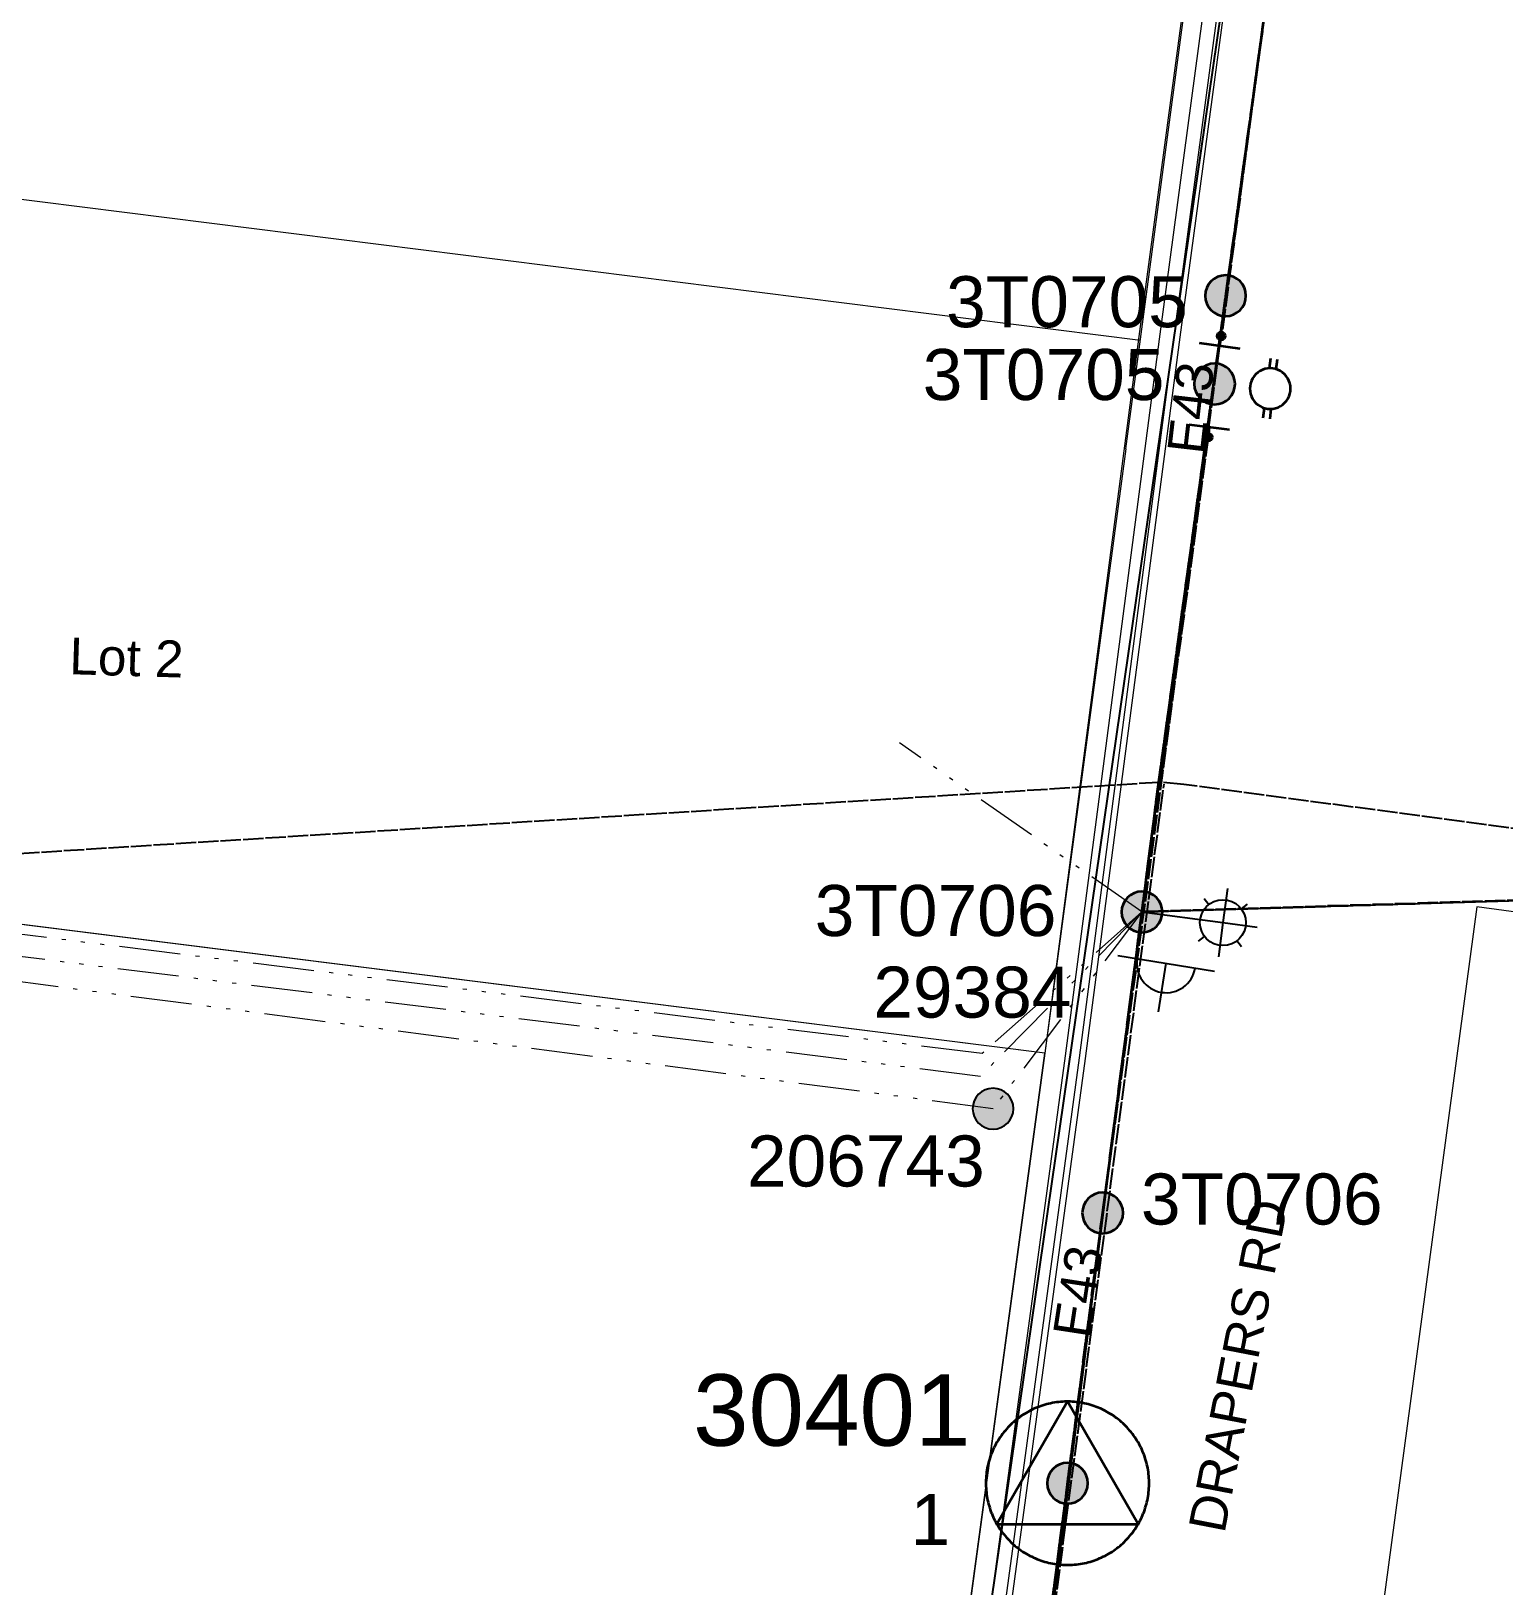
# Model space of a CAD drawing. Header units: metres. Extents: x 267072 to 270320, y 6186424 to 6191197.
# Drawn here: x 267897.4 to 267969.6, y 6187439 to 6187515.2 of the extents above; entities that cross this region are included whole.
import ezdxf
from ezdxf.enums import TextEntityAlignment as Align

# ---------------------------------------------------------------- set-up
doc = ezdxf.new("R2010")
doc.units = ezdxf.units.M
doc.linetypes.add('Cable Exist OH', pattern=[1, 1, 0])
doc.linetypes.add('PHANTOMX2', pattern=[6.6, 3, -0.75, 0.2, -0.75, 0.2, -0.75, 0.2, -0.75])
doc.layers.get('0').update_dxf_attribs({"color": 6})
doc.layers.add('_User Miscellaneous12', color=252, linetype='Continuous', lineweight=13, plot=False, transparency=0.5)
for name, color, linetype, lineweight in [('_User_HV_Exist', 1, 'Continuous', 35), ('_User_LV_Exist', 5, 'Continuous', 35), ('Cadastre Developer_SP_NEW', 92, 'Continuous', 15), ('Cadastre Land Parcels_SP_EXT', 118, 'Continuous', 15), ('Cadastre Roads_SP_EXT', 218, 'Continuous', 15), ('Mains_HV_EXT', 13, 'Continuous', 25), ('Mains_LV_EXT', 163, 'Continuous', 25), ('Mains_SL_EXT', 131, 'Continuous', 25), ('Services_SP_EXT', 42, 'PHANTOMX2', 20)]:
    doc.layers.add(name, color=color, linetype=linetype, lineweight=lineweight)
for name, color, linetype in [('Equip_SP_HV_EXT', 7, 'Continuous'), ('Equip_SP_SL_EXT', 7, 'Continuous'), ('Mains_LV_New_T84', 2, 'Cable x'), ('OH_Details_SP_MISC', 7, 'Continuous'), ('SupportsOH_SP_TR_HV_LV_SL_EXT', 7, 'Continuous')]:
    doc.layers.add(name, color=color, linetype=linetype)
doc.styles.add('POLE_LABEL', font='arial.ttf', dxfattribs={"height": 2})
doc.styles.add('SL_LABEL', font='arial.ttf', dxfattribs={"height": 2})
doc.styles.get("Standard").update_dxf_attribs({"font": 'arial.ttf'})
doc.linetypes.add('Cable New UG', pattern='A,5.5,-0.01,["X",Standard,S=1.8,R=0,X=0,Y=-0.94],-1.7', length=7.21)
doc.linetypes.add('Cable x', pattern='A,4.5,-0.01,["X",Standard,S=1.25,R=0,X=0,Y=-0.65],-1.2', length=5.71)

# ---------------------------------------------------------------- blocks, each defined once
blk = doc.blocks.new('*U228')
at = {"flags": 9}
for tag, p in [('LRATECODE', (-7.4, 0)), ('LOUTREACHVOCAB', (-7.2, 0)), ('LOUTREACH', (-7, 0)), ('LANTNUMBER', (-6.6, 0)), ('LNEW', (-6.4, 0)), ('LMASTVOCAB', (-6.2, 0)), ('LMAST', (-6, 0)), ('LLAMPVOCAB', (-5.8, 0)), ('LLAMP', (-5.6, 0)), ('LEXIST', (-5.4, 0)), ('LCHARGE3PERCENT', (-5.2, 0)), ('LCHARGE3', (-5, 0)), ('LCHARGE2PERCENT', (-4.8, 0)), ('LCHARGE2', (-4.6, 0)), ('LCHARGE1PERCENT', (-4.4, 0)), ('LCHARGE1', (-4.2, 0)), ('LCATEGORY', (-4, 0)), ('LBRACKETVOCAB', (-3.8, 0)), ('LBRACKET', (-3.6, 0)), ('LKINGHEIGHT', (-3.4, 0)), ('CREPLACE', (-3.2, 0)), ('CREMOVE', (-3, 0)), ('CNUMBER', (-2.8, 0)), ('CNEW', (-2.6, 0)), ('CEXIST', (-2.4, 0)), ('USAGE', (-2.2, 0)), ('STATE', (-2, 0)), ('OWNED_BY', (-1.8, 0)), ('ORIENTATION', (-1.6, 0)), ('OPERATING_VOLTAGE', (-1.4, 0)), ('NO_PHASES', (-1.2, 0)), ('LANTERN_TYPE', (-1, 0)), ('LANTERN_PURPOSE', (-0.8, 0)), ('CONTROL_TYPE', (-0.6, 0)), ('CONSTRUCTED_VOLTAGE', (-0.4, 0))]:
    blk.add_attdef(tag, text='', height=0.001, rotation=270, dxfattribs=at).set_placement(p, align=Align.MIDDLE_LEFT)
at = {"style": 'SL_LABEL', "flags": 9}
blk.add_attdef('STREET_CODE', text='', height=0.001, rotation=270, dxfattribs=at).set_placement((0.001, 0), align=Align.MIDDLE_LEFT)
at = {"flags": 1}
blk.add_attdef('Z', (0, 0), '', height=0.001, rotation=270, dxfattribs=at)
at = {"width": 0.9}
blk.add_attdef('LNUMBER', text='', height=1, rotation=352.46158, dxfattribs=at).set_placement((6.808, -1.91), align=Align.MIDDLE_LEFT)
at = {"flags": 9}
for tag, p in [('LREMOVE', (0, -7.6)), ('LREPLACE', (0, -7.8)), ('LTYPE', (0, -8)), ('LTYPEVOCAB', (0, -8.2)), ('LEGEND', (0, -8.4)), ('SUBURB', (0, -8.6)), ('STREETNAME', (0, -8.8)), ('LOCATION', (0, -9)), ('NOTES', (0, -9.2)), ('MAINTAINED_BY', (0, -9.863))]:
    blk.add_attdef(tag, text='', height=0.001, dxfattribs=at).set_placement(p, align=Align.MIDDLE_LEFT)
blk.add_attdef('OPERATED_BY', (0, -9.607), '', height=0.001, dxfattribs=at)
blk.add_wipeout([(5.638, -0.746), (4.878, -1.715), (3.744, -2.198), (2.775, -1.437), (2.292, -0.304), (3.053, 0.666), (4.187, 1.148), (5.156, 0.388)])
for p, q in [((4.187, 1.148), (3.965, -0.525)), ((0, 0), (3.965, -0.525)), ((3.053, 0.666), (3.281, 0.368)), ((5.156, 0.388), (4.858, 0.159)), ((3.965, -0.525), (3.744, -2.198)), ((3.965, -0.525), (5.638, -0.746)), ((2.775, -1.437), (3.072, -1.209)), ((4.878, -1.715), (4.65, -1.418))]:
    blk.add_line(p, q)
blk.add_circle((3.965, -0.525), 1.125)
blk = doc.blocks.new('*U231')
blk.add_hatch(color=256).paths.add_polyline_path([(-1, 0, 1), (1, 0, 1)])
blk.add_lwpolyline([(-1, 0, 1), (1, 0, 1)], format="xyb", close=True)
at = {"flags": 8}
blk.add_attdef('pNumber', text='', height=2, dxfattribs=at).set_placement((3.313, 8.861), align=Align.MIDDLE_CENTER)
at = {"style": 'POLE_LABEL', "flags": 9}
for tag, p in [('STRUCTURE_PLANT_NUMBER', (2.168, 6.389)), ('STREET_CODE', (2.168, 6.161))]:
    blk.add_attdef(tag, text='', height=0.2, dxfattribs=at).set_placement(p, align=Align.MIDDLE_LEFT)
at = {"flags": 9}
for tag, p in [('SPECIAL_USE', (2.168, 5.561)), ('STATE', (2.168, 5.361)), ('OWNED_BY', (2.168, 5.961)), ('PARENT', (2.168, 5.761)), ('cLV', (2.168, 4.961)), ('hDepth', (2.168, 4.761)), ('hDia', (2.168, 4.561)), ('USAGE', (2.168, 5.161)), ('cHV', (2.168, 4.361)), ('LBRACKET', (2.168, 4.161)), ('LExisting', (2.168, 3.961)), ('LANTNUMBER', (2.168, 3.761)), ('cLinedev', (2.168, 2.961)), ('LOther', (2.168, 3.561)), ('LRemove', (2.168, 3.361)), ('LEGEND', (2.168, 3.161)), ('pExisting', (2.168, 2.561)), ('LOCATION', (2.168, 2.761)), ('PFNUMBER', (2.168, 2.361)), ('pFooting', (2.168, 1.961)), ('pNew', (2.168, 1.761)), ('NEWPFNUMBER', (2.168, 2.161)), ('pRelocate', (2.168, 1.361)), ('pRemove', (2.168, 1.161)), ('pReplace', (2.168, 0.961)), ('pStay', (2.168, 0.761)), ('cspan', (2.168, 0.361)), ('STREETNAME', (2.168, 0.161)), ('SUBURB', (2.168, -0.039)), ('pType', (2.168, 0.561)), ('OPERATED_BY', (2.169, -0.653)), ('NOTES', (2.168, -0.239)), ('MAINTAINED_BY', (2.169, -0.453))]:
    blk.add_attdef(tag, text='', height=0.2, dxfattribs=at).set_placement(p, align=Align.MIDDLE_LEFT)
at = {"flags": 1}
blk.add_attdef('Z', (2.168, -0.967), '', height=0.2, dxfattribs=at)
blk = doc.blocks.new('*U230')
blk.add_hatch(color=256).paths.add_polyline_path([(-1, 0, 1), (1, 0, 1)])
blk.add_lwpolyline([(-1, 0, 1), (1, 0, 1)], format="xyb", close=True)
at = {"flags": 8}
blk.add_attdef('pNumber', text='', height=2, dxfattribs=at).set_placement((-17.501, -7.328), align=Align.MIDDLE_CENTER)
at = {"style": 'POLE_LABEL', "flags": 9}
for tag, p in [('STRUCTURE_PLANT_NUMBER', (-18.646, -9.8)), ('STREET_CODE', (-18.646, -10.028))]:
    blk.add_attdef(tag, text='', height=0.2, dxfattribs=at).set_placement(p, align=Align.MIDDLE_LEFT)
at = {"flags": 9}
for tag, p in [('SPECIAL_USE', (-18.646, -10.628)), ('OWNED_BY', (-18.646, -10.228)), ('PARENT', (-18.646, -10.428)), ('STATE', (-18.646, -10.828)), ('cLV', (-18.646, -11.228)), ('hDepth', (-18.646, -11.428)), ('USAGE', (-18.646, -11.028)), ('cHV', (-18.646, -11.828)), ('hDia', (-18.646, -11.628)), ('LBRACKET', (-18.646, -12.028)), ('LExisting', (-18.646, -12.228)), ('LANTNUMBER', (-18.646, -12.428)), ('LOther', (-18.646, -12.628)), ('LRemove', (-18.646, -12.828)), ('LEGEND', (-18.646, -13.028)), ('cLinedev', (-18.646, -13.228)), ('pExisting', (-18.646, -13.628)), ('LOCATION', (-18.646, -13.428)), ('pFooting', (-18.646, -14.228)), ('pNew', (-18.646, -14.428)), ('PFNUMBER', (-18.646, -13.828)), ('NEWPFNUMBER', (-18.646, -14.028)), ('pRelocate', (-18.646, -14.828)), ('pRemove', (-18.646, -15.028)), ('pReplace', (-18.646, -15.228)), ('cspan', (-18.646, -15.828)), ('STREETNAME', (-18.646, -16.028)), ('pStay', (-18.646, -15.428)), ('pType', (-18.646, -15.628)), ('SUBURB', (-18.646, -16.228)), ('OPERATED_BY', (-18.646, -16.842)), ('NOTES', (-18.646, -16.428)), ('MAINTAINED_BY', (-18.646, -16.642))]:
    blk.add_attdef(tag, text='', height=0.2, dxfattribs=at).set_placement(p, align=Align.MIDDLE_LEFT)
at = {"flags": 1}
blk.add_attdef('Z', (-18.646, -17.156), '', height=0.2, dxfattribs=at)
blk = doc.blocks.new('*U232')
for p, q in [((-0.523, 11.191), (-0.523, 8.791)), ((1.877, 8.791), (-2.923, 8.791))]:
    blk.add_line(p, q)
blk.add_lwpolyline([(0.917, 8.791, 1), (-1.963, 8.791)], format="xyb")
for tag, height, flags, p in [('ASSET_NUM', 2.5, 8, (2, 2)), ('STREET_CODE', 0.2, 9, (1.5, 0)), ('ACTUAL_STATUS', 0.2, 9, (1.5, -0.2)), ('OPERATING_VOLTAGE', 0.2, 9, (1.5, -0.8)), ('CONSTRUCTED_VOLTAGE', 0.2, 9, (1.5, -0.4)), ('NO_PHASES', 0.2, 9, (1.5, -0.6)), ('ORIENTATION', 0.2, 9, (1.5, -1)), ('OWNED_BY', 0.2, 9, (1.5, -1.2)), ('OPERATED_BY', 0.2, 9, (1.5, -1.4)), ('MAINTAINED_BY', 0.2, 9, (1.5, -1.6)), ('STATE', 0.2, 9, (1.5, -1.8)), ('SWITCH_TYPE', 0.2, 9, (1.5, -2)), ('USAGE', 0.2, 9, (1.5, -2.2)), ('STREETNAME', 0.2, 9, (1.5, -2.8)), ('SUBURB', 0.2, 9, (1.5, -3)), ('LEGEND', 0.2, 9, (1.5, -2.4)), ('LOCATION', 0.2, 9, (1.5, -2.6)), ('Z', 0.2, 1, (1.5, -3.6)), ('NOTES', 0.2, 9, (1.5, -3.2)), ('LABEL_ALIGNMENT', 0.2, 9, (1.5, -3.4))]:
    blk.add_attdef(tag, text='', height=height, dxfattribs=dict(flags=flags)).set_placement(p, align=Align.MIDDLE_LEFT)
blk = doc.blocks.new('*U249')
blk.add_hatch(color=256).paths.add_polyline_path([(-1, 0, 1), (1, 0, 1)])
blk.add_lwpolyline([(-1, 0, 1), (1, 0, 1)], format="xyb", close=True)
at = {"flags": 8}
blk.add_attdef('pNumber', text='', height=2, dxfattribs=at).set_placement((5.236, 23.605), align=Align.MIDDLE_CENTER)
at = {"style": 'POLE_LABEL', "flags": 9}
for tag, p in [('STRUCTURE_PLANT_NUMBER', (4.091, 21.133)), ('STREET_CODE', (4.091, 20.905))]:
    blk.add_attdef(tag, text='', height=0.2, dxfattribs=at).set_placement(p, align=Align.MIDDLE_LEFT)
at = {"flags": 9}
for tag, p in [('OWNED_BY', (4.091, 20.705)), ('PARENT', (4.091, 20.505)), ('cLV', (4.091, 19.705)), ('SPECIAL_USE', (4.091, 20.305)), ('STATE', (4.091, 20.105)), ('USAGE', (4.091, 19.905)), ('cHV', (4.091, 19.105)), ('hDepth', (4.091, 19.505)), ('hDia', (4.091, 19.305)), ('LBRACKET', (4.091, 18.905)), ('LExisting', (4.091, 18.705)), ('LANTNUMBER', (4.091, 18.505)), ('LOther', (4.091, 18.305)), ('cLinedev', (4.091, 17.705)), ('LRemove', (4.091, 18.105)), ('LEGEND', (4.091, 17.905)), ('LOCATION', (4.091, 17.505)), ('pExisting', (4.091, 17.305)), ('pFooting', (4.091, 16.705)), ('PFNUMBER', (4.091, 17.105)), ('NEWPFNUMBER', (4.091, 16.905)), ('pNew', (4.091, 16.505)), ('pRelocate', (4.091, 16.105)), ('pRemove', (4.091, 15.905)), ('pReplace', (4.091, 15.705)), ('pStay', (4.091, 15.505)), ('pType', (4.091, 15.305)), ('cspan', (4.091, 15.105)), ('STREETNAME', (4.091, 14.905)), ('SUBURB', (4.091, 14.705)), ('NOTES', (4.091, 14.505)), ('OPERATED_BY', (4.092, 14.091)), ('MAINTAINED_BY', (4.092, 14.291))]:
    blk.add_attdef(tag, text='', height=0.2, dxfattribs=at).set_placement(p, align=Align.MIDDLE_LEFT)
at = {"flags": 1}
blk.add_attdef('Z', (4.091, 13.776), '', height=0.2, dxfattribs=at)
blk = doc.blocks.new('POLE_EXT')
blk.add_hatch(color=256).paths.add_polyline_path([(-1, 0, 1), (1, 0, 1)])
blk.add_lwpolyline([(-1, 0, 1), (1, 0, 1)], format="xyb", close=True)
at = {"flags": 8}
blk.add_attdef('pNumber', text='', height=2, dxfattribs=at).set_placement((2.5, 2.5), align=Align.MIDDLE_CENTER)
at = {"style": 'POLE_LABEL', "flags": 9}
for tag, p in [('STRUCTURE_PLANT_NUMBER', (1.355, 0.028)), ('STREET_CODE', (1.355, -0.2))]:
    blk.add_attdef(tag, text='', height=0.2, dxfattribs=at).set_placement(p, align=Align.MIDDLE_LEFT)
at = {"flags": 9}
for tag, p in [('OWNED_BY', (1.355, -0.4)), ('SPECIAL_USE', (1.355, -0.8)), ('PARENT', (1.355, -0.6)), ('cLV', (1.355, -1.4)), ('STATE', (1.355, -1)), ('hDepth', (1.355, -1.6)), ('USAGE', (1.355, -1.2)), ('cHV', (1.355, -2)), ('hDia', (1.355, -1.8)), ('LBRACKET', (1.355, -2.2)), ('LExisting', (1.355, -2.4)), ('LANTNUMBER', (1.355, -2.6)), ('LOther', (1.355, -2.8)), ('LRemove', (1.355, -3)), ('cLinedev', (1.355, -3.4)), ('pExisting', (1.355, -3.8)), ('LEGEND', (1.355, -3.2)), ('LOCATION', (1.355, -3.6)), ('pFooting', (1.355, -4.4)), ('pNew', (1.355, -4.6)), ('PFNUMBER', (1.355, -4)), ('NEWPFNUMBER', (1.355, -4.2)), ('pRelocate', (1.355, -5)), ('pRemove', (1.355, -5.2)), ('pReplace', (1.355, -5.4)), ('cspan', (1.355, -6)), ('pStay', (1.355, -5.6)), ('pType', (1.355, -5.8)), ('STREETNAME', (1.355, -6.2)), ('SUBURB', (1.355, -6.4)), ('NOTES', (1.355, -6.6)), ('MAINTAINED_BY', (1.355, -6.814)), ('OPERATED_BY', (1.355, -7.014))]:
    blk.add_attdef(tag, text='', height=0.2, dxfattribs=at).set_placement(p, align=Align.MIDDLE_LEFT)
at = {"flags": 1}
blk.add_attdef('Z', (1.355, -7.328), '', height=0.2, dxfattribs=at)
blk = doc.blocks.new('*U241')
h = blk.add_hatch(color=256)
h.dxf.hatch_style = 1
edge = h.paths.add_edge_path()
edge.add_arc((1.203, 2.191), 0.2, -298.76882, 61.23118)
h = blk.add_hatch(color=256)
h.dxf.hatch_style = 1
edge = h.paths.add_edge_path()
edge.add_arc((-1.175, -2.207), 0.2, 241.95837, 601.95837)
for p, q in [((1.839, 1.272), (0.086, 2.234)), ((0.963, 1.753), (1.203, 2.191)), ((-1.823, -1.295), (-0.058, -2.235)), ((-0.94, -1.765), (-1.175, -2.207))]:
    blk.add_line(p, q)
for centre in [(1.203, 2.191), (-1.175, -2.207)]:
    blk.add_circle(centre, 0.2)
blk = doc.blocks.new('*U248')
blk.add_hatch(color=256).paths.add_polyline_path([(-1, 0, 1), (1, 0, 1)])
blk.add_lwpolyline([(-1, 0, 1), (1, 0, 1)], format="xyb", close=True)
at = {"flags": 8}
blk.add_attdef('pNumber', text='', height=2, dxfattribs=at).set_placement((-0.297, -19.027), align=Align.MIDDLE_CENTER)
at = {"style": 'POLE_LABEL', "flags": 9}
for tag, p in [('STRUCTURE_PLANT_NUMBER', (-1.442, -21.5)), ('STREET_CODE', (-1.442, -21.727))]:
    blk.add_attdef(tag, text='', height=0.2, dxfattribs=at).set_placement(p, align=Align.MIDDLE_LEFT)
at = {"flags": 9}
for tag, p in [('OWNED_BY', (-1.442, -21.927)), ('PARENT', (-1.442, -22.127)), ('cLV', (-1.442, -22.927)), ('SPECIAL_USE', (-1.442, -22.327)), ('STATE', (-1.442, -22.527)), ('USAGE', (-1.442, -22.727)), ('cHV', (-1.442, -23.527)), ('hDepth', (-1.442, -23.127)), ('hDia', (-1.442, -23.327)), ('LBRACKET', (-1.442, -23.727)), ('LExisting', (-1.442, -23.927)), ('LANTNUMBER', (-1.442, -24.127)), ('LOther', (-1.442, -24.327)), ('cLinedev', (-1.442, -24.927)), ('LRemove', (-1.442, -24.527)), ('LEGEND', (-1.442, -24.727)), ('LOCATION', (-1.442, -25.127)), ('pExisting', (-1.442, -25.327)), ('pFooting', (-1.442, -25.927)), ('PFNUMBER', (-1.442, -25.527)), ('NEWPFNUMBER', (-1.442, -25.727)), ('pNew', (-1.442, -26.127)), ('pRelocate', (-1.442, -26.527)), ('pRemove', (-1.442, -26.727)), ('pReplace', (-1.442, -26.927)), ('pStay', (-1.442, -27.127)), ('pType', (-1.442, -27.327)), ('cspan', (-1.442, -27.527)), ('STREETNAME', (-1.442, -27.727)), ('SUBURB', (-1.442, -27.927)), ('NOTES', (-1.442, -28.127)), ('OPERATED_BY', (-1.441, -28.541)), ('MAINTAINED_BY', (-1.441, -28.342))]:
    blk.add_attdef(tag, text='', height=0.2, dxfattribs=at).set_placement(p, align=Align.MIDDLE_LEFT)
at = {"flags": 1}
blk.add_attdef('Z', (-1.442, -28.856), '', height=0.2, dxfattribs=at)
blk = doc.blocks.new('SUB_POLE_EXT')
at = {"flags": 128}
for points in [[(-0.049, 4), (-0.147, 3.997), (-0.245, 3.992), (-0.343, 3.985), (-0.441, 3.976), (-0.538, 3.964), (-0.635, 3.949), (-0.732, 3.932), (-0.828, 3.913), (-0.924, 3.892), (-1.019, 3.868), (-1.114, 3.842), (-1.208, 3.813), (-1.301, 3.782), (-1.394, 3.749), (-1.485, 3.714), (-1.576, 3.676), (-1.666, 3.637), (-1.754, 3.595), (-1.842, 3.551), (-1.929, 3.504), (-2.014, 3.456), (-2.098, 3.405), (-2.181, 3.353), (-2.263, 3.298), (-2.343, 3.242), (-2.422, 3.183), (-2.499, 3.123), (-2.575, 3.061), (-2.65, 2.997), (-2.722, 2.931), (-2.794, 2.863), (-2.863, 2.794), (-2.931, 2.722), (-2.997, 2.65), (-3.061, 2.575), (-3.123, 2.499), (-3.183, 2.422), (-3.242, 2.343), (-3.298, 2.263), (-3.353, 2.181), (-3.405, 2.098), (-3.456, 2.014), (-3.504, 1.929), (-3.551, 1.842), (-3.595, 1.754), (-3.637, 1.666), (-3.676, 1.576), (-3.714, 1.485), (-3.749, 1.394), (-3.782, 1.301), (-3.813, 1.208), (-3.842, 1.114), (-3.868, 1.019), (-3.892, 0.924), (-3.913, 0.828), (-3.932, 0.732), (-3.949, 0.635), (-3.964, 0.538), (-3.976, 0.441), (-3.985, 0.343), (-3.992, 0.245), (-3.997, 0.147), (-4, 0.049), (-4, -0.049), (-3.997, -0.147), (-3.992, -0.245), (-3.985, -0.343), (-3.976, -0.441), (-3.964, -0.538), (-3.949, -0.635), (-3.932, -0.732), (-3.913, -0.828), (-3.892, -0.924), (-3.868, -1.019), (-3.842, -1.114), (-3.813, -1.208), (-3.782, -1.301), (-3.749, -1.394), (-3.714, -1.485), (-3.676, -1.576), (-3.637, -1.666), (-3.595, -1.754), (-3.551, -1.842), (-3.504, -1.929), (-3.456, -2.014), (-3.405, -2.098), (-3.353, -2.181), (-3.298, -2.263), (-3.242, -2.343), (-3.183, -2.422), (-3.123, -2.499), (-3.061, -2.575), (-2.997, -2.65), (-2.931, -2.722), (-2.863, -2.794), (-2.794, -2.863), (-2.722, -2.931), (-2.65, -2.997), (-2.575, -3.061), (-2.499, -3.123), (-2.422, -3.183), (-2.343, -3.242), (-2.263, -3.298), (-2.181, -3.353), (-2.098, -3.405), (-2.014, -3.456), (-1.929, -3.504), (-1.842, -3.551), (-1.754, -3.595), (-1.666, -3.637), (-1.576, -3.676), (-1.485, -3.714), (-1.394, -3.749), (-1.301, -3.782), (-1.208, -3.813), (-1.114, -3.842), (-1.019, -3.868), (-0.924, -3.892), (-0.828, -3.913), (-0.732, -3.932), (-0.635, -3.949), (-0.538, -3.964), (-0.441, -3.976), (-0.343, -3.985), (-0.245, -3.992), (-0.147, -3.997), (-0.049, -4), (0.049, -4), (0.147, -3.997), (0.245, -3.992), (0.343, -3.985), (0.441, -3.976), (0.538, -3.964), (0.635, -3.949), (0.732, -3.932), (0.828, -3.913), (0.924, -3.892), (1.019, -3.868), (1.114, -3.842), (1.208, -3.813), (1.301, -3.782), (1.394, -3.749), (1.485, -3.714), (1.576, -3.676), (1.666, -3.637), (1.754, -3.595), (1.842, -3.551), (1.929, -3.504), (2.014, -3.456), (2.098, -3.405), (2.181, -3.353), (2.263, -3.298), (2.343, -3.242), (2.422, -3.183), (2.499, -3.123), (2.575, -3.061), (2.65, -2.997), (2.722, -2.931), (2.794, -2.863), (2.863, -2.794), (2.931, -2.722), (2.997, -2.65), (3.061, -2.575), (3.123, -2.499), (3.183, -2.422), (3.242, -2.343), (3.298, -2.263), (3.353, -2.181), (3.405, -2.098), (3.456, -2.014), (3.504, -1.929), (3.551, -1.842), (3.595, -1.754), (3.637, -1.666), (3.676, -1.576), (3.714, -1.485), (3.749, -1.394), (3.782, -1.301), (3.813, -1.208), (3.842, -1.114), (3.868, -1.019), (3.892, -0.924), (3.913, -0.828), (3.932, -0.732), (3.949, -0.635), (3.964, -0.538), (3.976, -0.441), (3.985, -0.343), (3.992, -0.245), (3.997, -0.147), (4, -0.049), (4, 0.049), (3.997, 0.147), (3.992, 0.245), (3.985, 0.343), (3.976, 0.441), (3.964, 0.538), (3.949, 0.635), (3.932, 0.732), (3.913, 0.828), (3.892, 0.924), (3.868, 1.019), (3.842, 1.114), (3.813, 1.208), (3.782, 1.301), (3.749, 1.394), (3.714, 1.485), (3.676, 1.576), (3.637, 1.666), (3.595, 1.754), (3.551, 1.842), (3.504, 1.929), (3.456, 2.014), (3.405, 2.098), (3.353, 2.181), (3.298, 2.263), (3.242, 2.343), (3.183, 2.422), (3.123, 2.499), (3.061, 2.575), (2.997, 2.65), (2.931, 2.722), (2.863, 2.794), (2.794, 2.863), (2.722, 2.931), (2.65, 2.997), (2.575, 3.061), (2.499, 3.123), (2.422, 3.183), (2.343, 3.242), (2.263, 3.298), (2.181, 3.353), (2.098, 3.405), (2.014, 3.456), (1.929, 3.504), (1.842, 3.551), (1.754, 3.595), (1.666, 3.637), (1.576, 3.676), (1.485, 3.714), (1.394, 3.749), (1.301, 3.782), (1.208, 3.813), (1.114, 3.842), (1.019, 3.868), (0.924, 3.892), (0.828, 3.913), (0.732, 3.932), (0.635, 3.949), (0.538, 3.964), (0.441, 3.976), (0.343, 3.985), (0.245, 3.992), (0.147, 3.997), (0.049, 4)], [(0, 4), (-3.464, -2), (3.464, -2)]]:
    blk.add_lwpolyline(points, close=True, dxfattribs=at)
at = {"flags": 8}
blk.add_attdef('ASSET_NUM', text='', height=2.5, dxfattribs=at).set_placement((0, 7), align=Align.MIDDLE_CENTER)
for tag, flags, p in [('STREET_CODE', 9, (-1.378, 1.447)), ('NO_PHASES', 9, (-1.378, 1.047)), ('CONSTRUCTED_VOLTAGE', 9, (-1.128, 0.747)), ('OPERATED_BY', 9, (-1.378, 0.647)), ('ORIENTATION', 9, (-1.378, 0.247)), ('OWNED_BY', 9, (-1.378, 0.047)), ('MAINTAINED_BY', 9, (-1.378, 0.447)), ('OPERATING_VOLTAGE', 9, (-1.128, 0.347)), ('STATE', 9, (-1.378, -0.353)), ('USAGE', 9, (-1.378, -0.753)), ('SECONDARY_VOLTAGE', 9, (-1.128, -0.653)), ('SUBURB', 9, (-1.378, -1.153)), ('STREETNAME', 9, (-1.378, -1.353)), ('LEGEND', 9, (-1.378, -0.953)), ('LOCATION', 9, (-1.378, -1.553)), ('SUBSTATION_TYPE', 9, (-1.128, -1.053)), ('Z', 1, (-1.378, -1.953)), ('NOTES', 9, (-1.378, -1.753))]:
    blk.add_attdef(tag, text='', height=0.1, dxfattribs=dict(flags=flags)).set_placement(p, align=Align.MIDDLE_LEFT)
blk = doc.blocks.new('LV_OH_LINKS_OPEN_EXT')
for p, q in [((-0.166, 4.966), (-0.166, 5.464)), ((0.166, 4.966), (0.166, 5.464)), ((-0.166, 3.002), (-0.166, 2.504)), ((0.166, 3.002), (0.166, 2.504))]:
    blk.add_line(p, q)
blk.add_lwpolyline([(0, 2.988, 1), (0, 4.98, 1)], format="xyb", close=True)
at = {"flags": 9}
for tag, p in [('ACTUAL_STATUS', (0, 0)), ('OPERATING_VOLTAGE', (0, -0.6)), ('ORIENTATION', (0, -0.8)), ('CONSTRUCTED_VOLTAGE', (0, -0.2)), ('NO_PHASES', (0, -0.4)), ('OWNED_BY', (0, -1)), ('STATE', (0, -1.2)), ('SWITCH_TYPE', (0, -1.4)), ('USAGE', (0, -1.6)), ('LEGEND', (0, -1.8)), ('NOTES', (0, -2))]:
    blk.add_attdef(tag, text='', height=0.2, dxfattribs=at).set_placement(p, align=Align.MIDDLE_LEFT)
at = {"flags": 1}
blk.add_attdef('Z', (0, 0), '', height=0.2, dxfattribs=at)
blk = doc.blocks.new('*U254')
blk.add_hatch(color=256).paths.add_polyline_path([(-1, 0, 1), (1, 0, 1)])
blk.add_lwpolyline([(-1, 0, 1), (1, 0, 1)], format="xyb", close=True)
at = {"flags": 8}
blk.add_attdef('pNumber', text='', height=2, dxfattribs=at).set_placement((4.586, 17.624), align=Align.MIDDLE_CENTER)
at = {"style": 'POLE_LABEL', "flags": 9}
for tag, p in [('STRUCTURE_PLANT_NUMBER', (3.441, 15.152)), ('STREET_CODE', (3.441, 14.924))]:
    blk.add_attdef(tag, text='', height=0.2, dxfattribs=at).set_placement(p, align=Align.MIDDLE_LEFT)
at = {"flags": 9}
for tag, p in [('OWNED_BY', (3.441, 14.724)), ('PARENT', (3.441, 14.524)), ('cLV', (3.441, 13.724)), ('SPECIAL_USE', (3.441, 14.324)), ('STATE', (3.441, 14.124)), ('USAGE', (3.441, 13.924)), ('cHV', (3.441, 13.124)), ('hDepth', (3.441, 13.524)), ('hDia', (3.441, 13.324)), ('LBRACKET', (3.441, 12.924)), ('LExisting', (3.441, 12.724)), ('LANTNUMBER', (3.441, 12.524)), ('LOther', (3.441, 12.324)), ('LRemove', (3.441, 12.124)), ('cLinedev', (3.441, 11.724)), ('pExisting', (3.441, 11.324)), ('LEGEND', (3.441, 11.924)), ('LOCATION', (3.441, 11.524)), ('pFooting', (3.441, 10.724)), ('PFNUMBER', (3.441, 11.124)), ('NEWPFNUMBER', (3.441, 10.924)), ('pNew', (3.441, 10.524)), ('pRelocate', (3.441, 10.124)), ('pRemove', (3.441, 9.924)), ('cspan', (3.441, 9.124)), ('pReplace', (3.441, 9.724)), ('pStay', (3.441, 9.524)), ('pType', (3.441, 9.324)), ('STREETNAME', (3.441, 8.924)), ('SUBURB', (3.441, 8.724)), ('NOTES', (3.441, 8.524)), ('MAINTAINED_BY', (3.441, 8.309)), ('OPERATED_BY', (3.441, 8.11))]:
    blk.add_attdef(tag, text='', height=0.2, dxfattribs=at).set_placement(p, align=Align.MIDDLE_LEFT)
at = {"flags": 1}
blk.add_attdef('Z', (3.441, 7.795), '', height=0.2, dxfattribs=at)

msp = doc.modelspace()

# ---------------------------------------------------------------- linework, layer by layer
at = {"layer": '_User_HV_Exist', "linetype": 'Cable Exist OH'}
msp.add_lwpolyline([(267968.179, 6187592.9703), (267958.0265, 6187517.3594), (267952.656, 6187478.4147)], dxfattribs=at)
at = {"layer": '_User_LV_Exist', "linetype": 'Cable Exist OH'}
for points in [[(267965.5575, 6187573.525), (267955.7244, 6187500.2667)], [(267945.7172, 6187424.8967), (267949.9197, 6187457.3098)]]:
    msp.add_lwpolyline(points, dxfattribs=at)
at = {"layer": 'Cadastre Developer_SP_NEW'}
for p, q in [((267951.0539, 6187494.735), (267956.8207, 6187537.9166)), ((267836.8453, 6187514.5137), (267951.769, 6187500.0657)), ((267947.084, 6187465.1401), (267671.0816, 6187499.8387)), ((267951.0539, 6187494.735), (267947.084, 6187465.1401))]:
    msp.add_line(p, q, dxfattribs=at)
at = {"layer": 'Cadastre Land Parcels_SP_EXT', "linetype": 'Continuous'}
for points in [[(267947.084, 6187465.1401), (267882.5568, 6187473.2523), (267873.7546, 6187407.5146), (267938.16, 6187399.4629), (267947.084, 6187465.1401)], [(268287.9028, 6187408.5457), (268301.9322, 6187426.9532), (268207.4818, 6187439.7731), (268187.5458, 6187442.4783), (268167.6105, 6187445.1844), (268107.7989, 6187453.3034), (268096.1265, 6187454.9268), (268087.8776, 6187456.0754), (268028.0643, 6187464.1879), (267968.2517, 6187472.299), (267965.5723, 6187452.3572), (267962.8947, 6187432.4164), (267960.2162, 6187412.4745), (267957.5378, 6187392.5337), (268077.1656, 6187376.3262), (268097.0878, 6187373.5433), (268099.765, 6187393.4831), (268159.5756, 6187385.3531), (268179.5116, 6187382.6451), (268199.4476, 6187379.9369), (268259.8445, 6187371.7314), (268273.8737, 6187390.138), (268287.9028, 6187408.5457)]]:
    msp.add_lwpolyline(points, close=True, dxfattribs=at)
at = {"layer": 'Mains_HV_EXT', "linetype": 'Cable Exist OH'}
for points in [[(267968.179, 6187592.9703), (267958.0265, 6187517.3594), (267952.656, 6187478.4147)], [(267953.8926, 6187478.3018), (267952.656, 6187478.4147)]]:
    msp.add_lwpolyline(points, dxfattribs=at)
at = {"layer": 'Mains_LV_EXT', "linetype": 'Cable Exist OH'}
msp.add_lwpolyline([(267952.656, 6187478.4147), (267957.8281, 6187515.8816)], dxfattribs=at)
at = {"layer": 'Mains_SL_EXT', "linetype": 'Cable Exist OH'}
msp.add_lwpolyline([(267958.0265, 6187517.3594), (267952.7559, 6187478.4485)], dxfattribs=at)
at = {"layer": 'Services_SP_EXT'}
msp.add_lwpolyline([(267944.5452, 6187462.4159), (267876.5005, 6187471.281)], dxfattribs=at)

# ---------------------------------------------------------------- block references
at = {"layer": '_User_HV_Exist'}
ref = msp.add_blockref('*U254', (267955.9409, 6187502.2357), dxfattribs=at)
ref.add_attrib('ASSET_NUM', '3T0705', dxfattribs={"layer": '0', "height": 2.5, "style": 'POLE_LABEL'}).set_placement((267954.0898, 6187499.9436), align=Align.BOTTOM_RIGHT)
ref = msp.add_blockref('SUB_POLE_EXT', (267948.1944, 6187444.0715), dxfattribs=at)
ref.add_attrib('ASSET_NUM', '30401', dxfattribs={"layer": '0', "height": 3.5}).set_placement((267943.4411, 6187447.6579), align=Align.MIDDLE_RIGHT)
ref = msp.add_blockref('*U248', (267948.1944, 6187444.0715), dxfattribs=at)
ref.add_attrib('ASSET_NUM', '1', dxfattribs={"layer": '0', "height": 2.5, "style": 'POLE_LABEL'}).set_placement((267942.447, 6187443.5445), align=Align.TOP_RIGHT)
at = {"layer": '_User_LV_Exist', "ltscale": 0.7, "rotation": 21.03384361404388}
for p in [(267955.3879, 6187497.7894), (267955.388, 6187497.7894)]:
    msp.add_blockref('*U241', p, dxfattribs=at)
at = {"layer": '_User_LV_Exist'}
ref = msp.add_blockref('POLE_EXT', (267955.405, 6187497.914), dxfattribs=at)
ref.add_attrib('ASSET_NUM', '3T0705', dxfattribs={"layer": '0', "height": 2.5, "style": 'POLE_LABEL'}).set_placement((267952.9446, 6187496.3774), align=Align.BOTTOM_RIGHT)
at = {"layer": '_User_LV_Exist', "rotation": 172.6924804534817}
msp.add_blockref('LV_OH_LINKS_OPEN_EXT', (267958.6332, 6187501.639), dxfattribs=at)
at = {"layer": '_User_LV_Exist'}
ref = msp.add_blockref('*U249', (267949.9197, 6187457.3098), dxfattribs=at)
ref.add_attrib('ASSET_NUM', '3T0706', dxfattribs={"layer": '0', "height": 2.5, "style": 'POLE_LABEL'}).set_placement((267963.6372, 6187457.9931), align=Align.MIDDLE_RIGHT)
at = {"layer": 'SupportsOH_SP_TR_HV_LV_SL_EXT'}
ref = msp.add_blockref('*U230', (267944.5452, 6187462.4159), dxfattribs=at)
ref.add_attrib('ASSET_NUM', '206743', dxfattribs={"layer": '0', "height": 2.5, "style": 'POLE_LABEL'}).set_placement((267944.1391, 6187459.8558), align=Align.MIDDLE_RIGHT)

# ---------------------------------------------------------------- texts
at = {"layer": 'Cadastre Land Parcels_SP_EXT'}
msp.add_text('Lot 2', height=1.8, rotation=358.26555, dxfattribs=at).set_placement((267899.2641, 6187483.7006))
at = {"layer": 'Cadastre Roads_SP_EXT'}
msp.add_text('DRAPERS RD', height=1.8, rotation=79.07635, dxfattribs=at).set_placement((267955.8817, 6187441.5688))
at = {"layer": 'Mains_LV_EXT'}
for rotation, p in [(83.429156, (267954.8651, 6187494.4176)), (81.278802, (267949.2509, 6187451.117))]:
    msp.add_text('E43', height=1.8, rotation=rotation, dxfattribs=at).set_placement(p)

# ---------------------------------------------------------------- next in the draw order: block references
at = {"layer": 'Equip_SP_SL_EXT'}
msp.add_blockref('*U228', (267951.8428, 6187472.0535), dxfattribs=at)

# ---------------------------------------------------------------- next in the draw order: linework, layer by layer
at = {"layer": '_User Miscellaneous12', "flags": 128}
msp.add_lwpolyline([(267956.7749, 6187538.0973), (267951.6907, 6187500.2322), (267947.084, 6187465.1401), (267939.2108, 6187407.1963)], dxfattribs=at)
at = {"layer": '_User Miscellaneous12', "color": 30, "flags": 128}
msp.add_lwpolyline([(267957.766, 6187537.9642), (267952.682, 6187500.1006), (267948.0752, 6187465.0077), (267940.2017, 6187407.0617)], dxfattribs=at)
at = {"layer": '_User Miscellaneous12', "color": 3, "flags": 128}
msp.add_lwpolyline([(267958.4598, 6187537.871), (267953.3759, 6187500.0084), (267948.769, 6187464.915), (267940.8953, 6187406.9675)], dxfattribs=at)
at = {"layer": '_User Miscellaneous12', "color": 5, "flags": 128}
msp.add_lwpolyline([(267958.7571, 6187537.8311), (267953.6733, 6187499.9689), (267949.0664, 6187464.8753), (267941.1926, 6187406.9271)], dxfattribs=at)
at = {"layer": '_User_HV_Exist', "linetype": 'Cable Exist OH'}
for points in [[(267952.656, 6187478.4147), (267945.3977, 6187422.5441)], [(267991.6266, 6187473.2576), (267951.8427, 6187472.0535)]]:
    msp.add_lwpolyline(points, dxfattribs=at)
at = {"layer": '_User_LV_Exist', "linetype": 'Cable Exist OH'}
msp.add_lwpolyline([(267949.9197, 6187457.3098), (267955.0829, 6187495.3081)], dxfattribs=at)
at = {"layer": 'Mains_HV_EXT', "linetype": 'Cable Exist OH'}
for points in [[(267952.656, 6187478.4147), (267945.3977, 6187422.5441)], [(267991.6266, 6187473.2576), (267953.8926, 6187478.3018)]]:
    msp.add_lwpolyline(points, dxfattribs=at)
at = {"layer": 'Mains_LV_EXT', "linetype": 'Cable Exist OH'}
msp.add_lwpolyline([(267945.3977, 6187422.5441), (267952.656, 6187478.4147)], dxfattribs=at)
at = {"layer": 'Mains_LV_New_T84', "color": 2, "linetype": 'Cable New UG', "flags": 128}
msp.add_lwpolyline([(267957.6766, 6187529.7834), (267942.6696, 6187425.9924), (267942.7551, 6187424.7337)], dxfattribs=at)
at = {"layer": 'Mains_SL_EXT', "linetype": 'Cable Exist OH'}
for points in [[(267872.663, 6187473.409), (267952.656, 6187478.4147)], [(267935.6332, 6187349.2069), (267945.5089, 6187422.507), (267952.925, 6187478.3071)]]:
    msp.add_lwpolyline(points, dxfattribs=at)
at = {"layer": 'OH_Details_SP_MISC', "color": 7, "linetype": 'Continuous', "flags": 128}
for points in [[(267951.8427, 6187472.0535), (267958.0265, 6187517.3594), (267968.179, 6187592.9704)], [(267877.6193, 6187142.051), (267916.944, 6187209.7511), (267925.978, 6187278.5953), (267935.4513, 6187349.2259), (267945.5081, 6187422.5015), (267951.8427, 6187472.0535), (267991.6266, 6187473.2576), (268021.9573, 6187468.9787)]]:
    msp.add_lwpolyline(points, dxfattribs=at)
at = {"layer": 'Services_SP_EXT'}
for points in [[(267951.8426, 6187472.0532), (267944.0132, 6187465.1184), (267767.8634, 6187486.9375), (267755.0927, 6187476.6815)], [(267951.8426, 6187472.0532), (267943.9296, 6187464.0016), (267782.0738, 6187484.1798), (267776.7811, 6187445.046)], [(267951.8427, 6187472.0535), (267939.9639, 6187480.3295)], [(267951.8428, 6187472.0535), (267944.5452, 6187462.4159)]]:
    msp.add_lwpolyline(points, dxfattribs=at)

# ---------------------------------------------------------------- next in the draw order: block references
at = {"layer": '_User_HV_Exist'}
ref = msp.add_blockref('*U231', (267951.8427, 6187472.0535), dxfattribs=at)
ref.add_attrib('ASSET_NUM', '3T0706', dxfattribs={"layer": '0', "height": 2.5, "style": 'POLE_LABEL'}).set_placement((267947.652, 6187472.1239), align=Align.MIDDLE_RIGHT)
at = {"layer": 'Equip_SP_HV_EXT'}
ref = msp.add_blockref('*U232', (267953.8926, 6187478.3018), dxfattribs=dict(at, rotation=170.9636434194865))
ref.add_attrib('ASSET_NUM', '29384', dxfattribs={"layer": '0', "height": 2.5}).set_placement((267943.5334, 6187466.1268), align=Align.BOTTOM_CENTER)
at = {"layer": 'SupportsOH_SP_TR_HV_LV_SL_EXT'}
ref = msp.add_blockref('*U231', (267951.8427, 6187472.0535), dxfattribs=at)
ref.add_attrib('ASSET_NUM', '3T0706', dxfattribs={"layer": '0', "height": 2.5, "style": 'POLE_LABEL'}).set_placement((267947.652, 6187472.1239), align=Align.MIDDLE_RIGHT)

doc.saveas('drawing.dxf')
